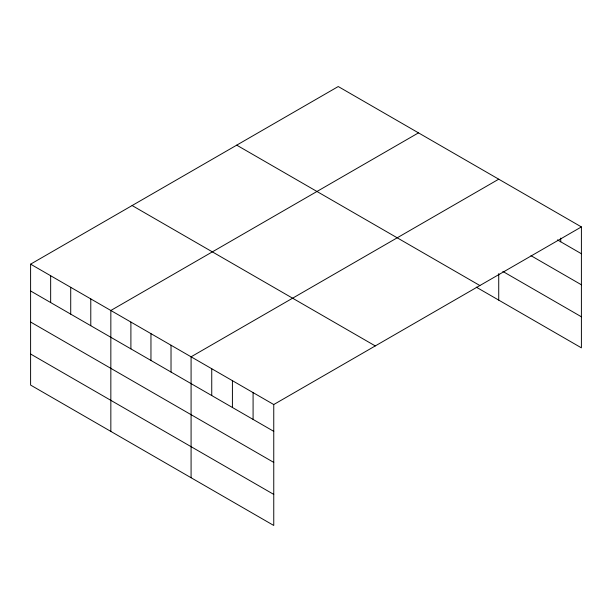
<?xml version="1.0" encoding="UTF-8"?>
<svg xmlns="http://www.w3.org/2000/svg" width="612" height="612" viewBox="0 0 612 612"><rect width="100%" height="100%" fill="white"/><g stroke="black" fill="none" stroke-linecap="round" stroke-linejoin="round"><path stroke-width="0.92" d="M581.4 226.922L273.755 404.54L273.755 525.463L30.6 385.078L30.6 264.162L338.245 86.537L581.4 226.922L581.4 347.838L476.258 287.143M418.486 132.865L110.841 310.483L110.841 431.406M498.726 179.194L191.082 356.811L191.082 477.727M557.425 239.889L581.4 253.735M530.971 255.671L581.4 284.787M502.865 271.445L581.4 316.787M236.722 145.151L479.877 285.536M132.123 205.548L375.278 345.925M30.6 264.162L273.755 404.54M30.6 290.968L273.755 431.353M30.6 322.027L273.755 462.412M30.6 354.019L273.755 494.404M560.73 238.106L560.73 241.801M498.726 273.625L498.726 300.11M253.085 392.606L253.085 419.419M232.415 380.679L232.415 407.485M211.744 368.745L211.744 395.559M171.023 345.229L171.023 372.042M150.957 333.647L150.957 360.46M130.899 322.065L130.899 348.878M90.783 298.901L90.783 325.714M70.717 287.319L70.717 314.132M50.658 275.737L50.658 302.55"/></g></svg>
